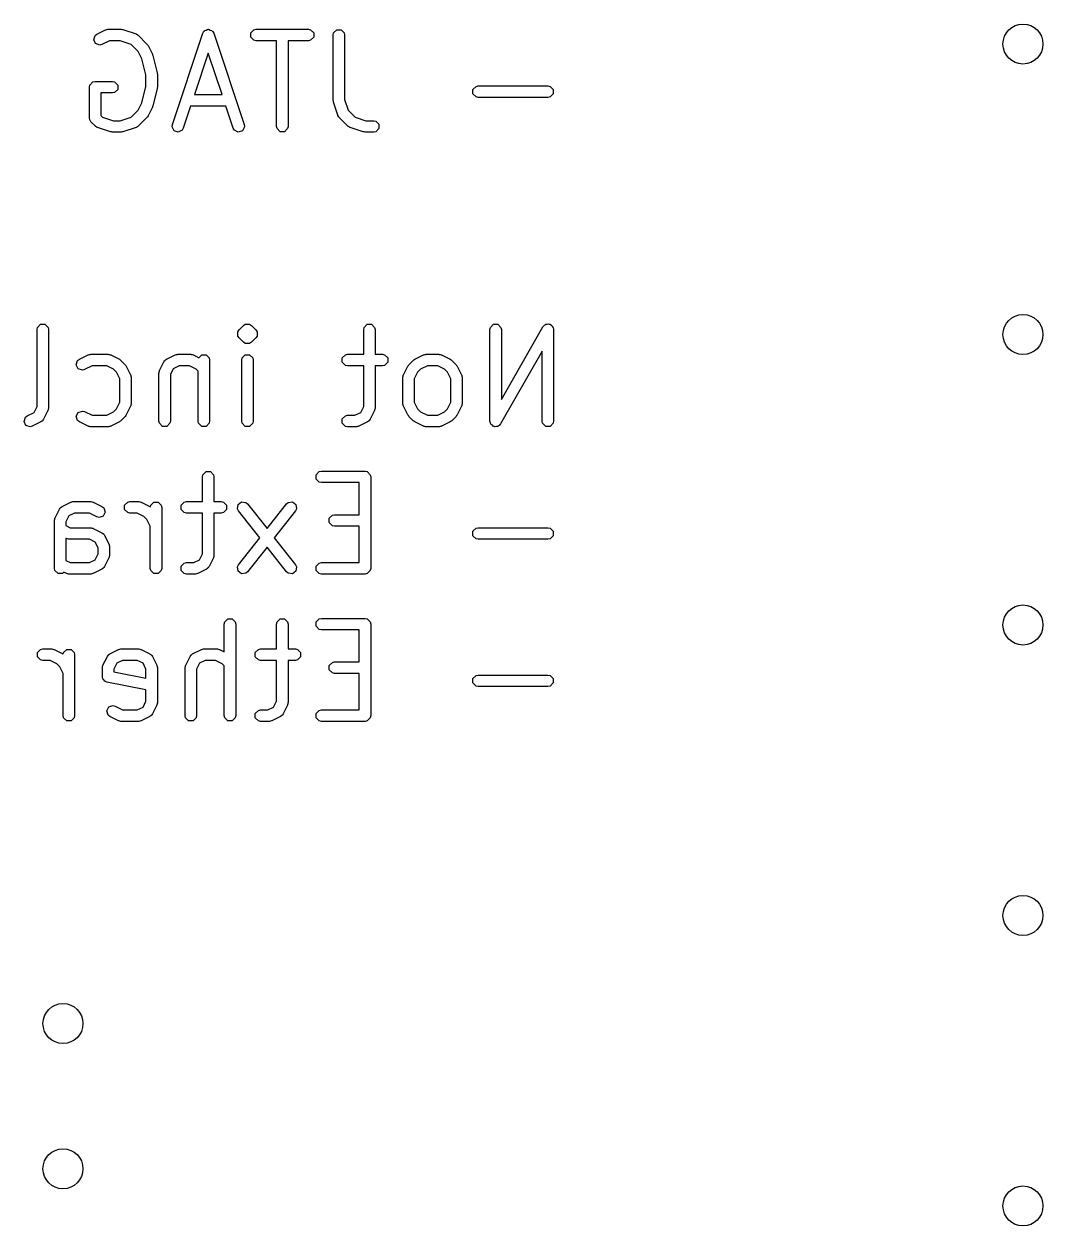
# Model space of a CAD drawing. Extents: x 2.12 to 4.38, y -4.67 to -3.06.
# Drawn here: x 4.026 to 4.377, y -4.2667 to -3.853 of the extents above; entities that cross this region are included whole.
import ezdxf

# ---------------------------------------------------------------- set-up
doc = ezdxf.new("R2010")
doc.units = 0
doc.header["$MEASUREMENT"] = 0
doc.layers.add('BLACK', color=7, linetype='CONTINUOUS')

msp = doc.modelspace()

# ---------------------------------------------------------------- linework, layer by layer
at = {"layer": 'BLACK', "linetype": 'CONTINUOUS'}
for p, q in [((4.05109, -3.85646), (4.05408, -3.85496)), ((4.05408, -3.85496), (4.05418, -3.85493)), ((4.05418, -3.85493), (4.05421, -3.8549)), ((4.05421, -3.8549), (4.05452, -3.85484)), ((4.05452, -3.85484), (4.05483, -3.85476)), ((4.05483, -3.85476), (4.05487, -3.85477)), ((4.05487, -3.85477), (4.05497, -3.85475)), ((4.05497, -3.85475), (4.05946, -3.85475)), ((4.05946, -3.85475), (4.05977, -3.85481)), ((4.05977, -3.85481), (4.06009, -3.85485)), ((4.06009, -3.85485), (4.06459, -3.85635)), ((4.06459, -3.85635), (4.06467, -3.8564)), ((4.06467, -3.8564), (4.06472, -3.8564)), ((4.06472, -3.8564), (4.06498, -3.85658)), ((4.07709, -3.88759), (4.08759, -3.8561)), ((4.08759, -3.8561), (4.08797, -3.85543)), ((4.08797, -3.85543), (4.08811, -3.85536)), ((4.08811, -3.85536), (4.08817, -3.85523)), ((4.08817, -3.85523), (4.08876, -3.85504)), ((4.08876, -3.85504), (4.08932, -3.85476)), ((4.08932, -3.85476), (4.08946, -3.8548)), ((4.08946, -3.8548), (4.0896, -3.85476)), ((4.0896, -3.85476), (4.09016, -3.85504)), ((4.09016, -3.85504), (4.09075, -3.85523)), ((4.09075, -3.85523), (4.09082, -3.85536)), ((4.09082, -3.85536), (4.09095, -3.85543)), ((4.09095, -3.85543), (4.09133, -3.8561)), ((4.09133, -3.8561), (4.10183, -3.88759)), ((4.10414, -3.85597), (4.10521, -3.8549)), ((4.10414, -3.85747), (4.10414, -3.85597)), ((4.10521, -3.8549), (4.10596, -3.85475)), ((4.10596, -3.85475), (4.12396, -3.85475)), ((4.12396, -3.85475), (4.12471, -3.8549)), ((4.12471, -3.8549), (4.12578, -3.85597)), ((4.12578, -3.85597), (4.12578, -3.85747)), ((4.13249, -3.85672), (4.13264, -3.85597)), ((4.13264, -3.85597), (4.1337, -3.8549)), ((4.1337, -3.8549), (4.13521, -3.8549)), ((4.13521, -3.8549), (4.13627, -3.85597)), ((4.13627, -3.85597), (4.13642, -3.85672)), ((4.05, -3.85836), (4.05048, -3.85693)), ((4.05068, -3.85971), (4.05, -3.85836)), ((4.05048, -3.85693), (4.05109, -3.85646)), ((4.05211, -3.86018), (4.05068, -3.85971)), ((4.05285, -3.85998), (4.05211, -3.86018)), ((4.05543, -3.85869), (4.05285, -3.85998)), ((4.05915, -3.85869), (4.05543, -3.85869)), ((4.0629, -3.85994), (4.05915, -3.85869)), ((4.06535, -3.86239), (4.0629, -3.85994)), ((4.06498, -3.85658), (4.06525, -3.85673)), ((4.06525, -3.85673), (4.06527, -3.85677)), ((4.06527, -3.85677), (4.06536, -3.85683)), ((4.06536, -3.85683), (4.06836, -3.85983)), ((4.06836, -3.85983), (4.06853, -3.86009)), ((4.06853, -3.86009), (4.06872, -3.86034)), ((4.06872, -3.86034), (4.07022, -3.86334)), ((4.10521, -3.85854), (4.10414, -3.85747)), ((4.10596, -3.85869), (4.10521, -3.85854)), ((4.11299, -3.85869), (4.10596, -3.85869)), ((4.11299, -3.88822), (4.11299, -3.85869)), ((4.12396, -3.85869), (4.11693, -3.85869)), ((4.11693, -3.85869), (4.11693, -3.88822)), ((4.12471, -3.85854), (4.12396, -3.85869)), ((4.12578, -3.85747), (4.12471, -3.85854)), ((4.13249, -3.87922), (4.13249, -3.85672)), ((4.13642, -3.85672), (4.13642, -3.8789)), ((4.06661, -3.86491), (4.06535, -3.86239)), ((4.07022, -3.86334), (4.07028, -3.86355)), ((4.07028, -3.86355), (4.07037, -3.86374)), ((4.07037, -3.86374), (4.07187, -3.86974)), ((4.08946, -3.86295), (4.08469, -3.87725)), ((4.09423, -3.87725), (4.08946, -3.86295)), ((4.06799, -3.87046), (4.06661, -3.86491)), ((4.04865, -3.87396), (4.04971, -3.8729)), ((4.04971, -3.8729), (4.05047, -3.87275)), ((4.05047, -3.87275), (4.05646, -3.87275)), ((4.05646, -3.87275), (4.05722, -3.8729)), ((4.05722, -3.8729), (4.05828, -3.87396)), ((4.06799, -3.87448), (4.06799, -3.87046)), ((4.07187, -3.86974), (4.07188, -3.86998)), ((4.07188, -3.86998), (4.07193, -3.87022)), ((4.07193, -3.87022), (4.07193, -3.87472)), ((4.0485, -3.87472), (4.04865, -3.87396)), ((4.0485, -3.88522), (4.0485, -3.87472)), ((4.05646, -3.87669), (4.05243, -3.87669)), ((4.05243, -3.87669), (4.05243, -3.8844)), ((4.05722, -3.87654), (4.05646, -3.87669)), ((4.05828, -3.87547), (4.05722, -3.87654)), ((4.05828, -3.87396), (4.05828, -3.87547)), ((4.06661, -3.88003), (4.06799, -3.87448)), ((4.07187, -3.8752), (4.07037, -3.88119)), ((4.07188, -3.87495), (4.07187, -3.8752)), ((4.07193, -3.87472), (4.07188, -3.87495)), ((4.18063, -3.87546), (4.1817, -3.8744)), ((4.18063, -3.87697), (4.18063, -3.87546)), ((4.1817, -3.87804), (4.18063, -3.87697)), ((4.1817, -3.8744), (4.18245, -3.87425)), ((4.18245, -3.87425), (4.20645, -3.87425)), ((4.20645, -3.87425), (4.2072, -3.8744)), ((4.2072, -3.8744), (4.20826, -3.87546)), ((4.20826, -3.87697), (4.2072, -3.87804)), ((4.20826, -3.87546), (4.20826, -3.87697)), ((4.06535, -3.88255), (4.06661, -3.88003)), ((4.07037, -3.88119), (4.07028, -3.88139)), ((4.08338, -3.88119), (4.08083, -3.88884)), ((4.09554, -3.88119), (4.08338, -3.88119)), ((4.08469, -3.87725), (4.09423, -3.87725)), ((4.09809, -3.88884), (4.09554, -3.88119)), ((4.13255, -3.87953), (4.13249, -3.87922)), ((4.13259, -3.87984), (4.13255, -3.87953)), ((4.13409, -3.88434), (4.13259, -3.87984)), ((4.13642, -3.8789), (4.13768, -3.88265)), ((4.18245, -3.87819), (4.1817, -3.87804)), ((4.20645, -3.87819), (4.18245, -3.87819)), ((4.2072, -3.87804), (4.20645, -3.87819)), ((4.04865, -3.88597), (4.0485, -3.88522)), ((4.05243, -3.8844), (4.05303, -3.885)), ((4.05303, -3.885), (4.05678, -3.88625)), ((4.05915, -3.88625), (4.0629, -3.885)), ((4.0629, -3.885), (4.06535, -3.88255)), ((4.06836, -3.88511), (4.06536, -3.88811)), ((4.06853, -3.88485), (4.06836, -3.88511)), ((4.06872, -3.8846), (4.06853, -3.88485)), ((4.07022, -3.8816), (4.06872, -3.8846)), ((4.07028, -3.88139), (4.07022, -3.8816)), ((4.13414, -3.88442), (4.13409, -3.88434)), ((4.13414, -3.88447), (4.13414, -3.88442)), ((4.13431, -3.88473), (4.13414, -3.88447)), ((4.13447, -3.88501), (4.13431, -3.88473)), ((4.13451, -3.88503), (4.13447, -3.88501)), ((4.13456, -3.88511), (4.13451, -3.88503)), ((4.13756, -3.88811), (4.13456, -3.88511)), ((4.13768, -3.88265), (4.14002, -3.885)), ((4.14002, -3.885), (4.14377, -3.88625)), ((4.04907, -3.88661), (4.04865, -3.88597)), ((4.05057, -3.88811), (4.04907, -3.88661)), ((4.05066, -3.88816), (4.05057, -3.88811)), ((4.05068, -3.8882), (4.05066, -3.88816)), ((4.05095, -3.88836), (4.05068, -3.8882)), ((4.05121, -3.88854), (4.05095, -3.88836)), ((4.05126, -3.88854), (4.05121, -3.88854)), ((4.05134, -3.88858), (4.05126, -3.88854)), ((4.05584, -3.89008), (4.05134, -3.88858)), ((4.05678, -3.88625), (4.05915, -3.88625)), ((4.06459, -3.88858), (4.06009, -3.89008)), ((4.06467, -3.88854), (4.06459, -3.88858)), ((4.06472, -3.88854), (4.06467, -3.88854)), ((4.06498, -3.88836), (4.06472, -3.88854)), ((4.06525, -3.8882), (4.06498, -3.88836)), ((4.06527, -3.88816), (4.06525, -3.8882)), ((4.06536, -3.88811), (4.06527, -3.88816)), ((4.077, -3.88836), (4.07709, -3.88759)), ((4.07767, -3.8897), (4.077, -3.88836)), ((4.08045, -3.88951), (4.0791, -3.89018)), ((4.08083, -3.88884), (4.08045, -3.88951)), ((4.09847, -3.88951), (4.09809, -3.88884)), ((4.09982, -3.89018), (4.09847, -3.88951)), ((4.10192, -3.88836), (4.10125, -3.8897)), ((4.10183, -3.88759), (4.10192, -3.88836)), ((4.11314, -3.88897), (4.11299, -3.88822)), ((4.1142, -3.89003), (4.11314, -3.88897)), ((4.11678, -3.88897), (4.11571, -3.89003)), ((4.11693, -3.88822), (4.11678, -3.88897)), ((4.13764, -3.88816), (4.13756, -3.88811)), ((4.13766, -3.8882), (4.13764, -3.88816)), ((4.13794, -3.88836), (4.13766, -3.8882)), ((4.1382, -3.88854), (4.13794, -3.88836)), ((4.13825, -3.88854), (4.1382, -3.88854)), ((4.13833, -3.88858), (4.13825, -3.88854)), ((4.14283, -3.89008), (4.13833, -3.88858)), ((4.14377, -3.88625), (4.14645, -3.88625)), ((4.14645, -3.88625), (4.14721, -3.8864)), ((4.14721, -3.8864), (4.14827, -3.88746)), ((4.14827, -3.88897), (4.14721, -3.89003)), ((4.14827, -3.88746), (4.14827, -3.88897)), ((4.05616, -3.89012), (4.05584, -3.89008)), ((4.05646, -3.89018), (4.05616, -3.89012)), ((4.05946, -3.89018), (4.05646, -3.89018)), ((4.05977, -3.89012), (4.05946, -3.89018)), ((4.06009, -3.89008), (4.05977, -3.89012)), ((4.0791, -3.89018), (4.07767, -3.8897)), ((4.10125, -3.8897), (4.09982, -3.89018)), ((4.11571, -3.89003), (4.1142, -3.89003)), ((4.14314, -3.89012), (4.14283, -3.89008)), ((4.14345, -3.89018), (4.14314, -3.89012)), ((4.14645, -3.89018), (4.14345, -3.89018)), ((4.14721, -3.89003), (4.14645, -3.89018)), ((4.0305, -3.95813), (4.03065, -3.95738)), ((4.0305, -3.98467), (4.0305, -3.95813)), ((4.03065, -3.95738), (4.03171, -3.95632)), ((4.03171, -3.95632), (4.03322, -3.95632)), ((4.03322, -3.95632), (4.03429, -3.95738)), ((4.03429, -3.95738), (4.03444, -3.95813)), ((4.03444, -3.95813), (4.03444, -3.98513)), ((4.09964, -3.95888), (4.10007, -3.95824)), ((4.09964, -3.96039), (4.09964, -3.95888)), ((4.09964, -3.95888), (4.09964, -3.95888)), ((4.10007, -3.95824), (4.10157, -3.95674)), ((4.10157, -3.95674), (4.10221, -3.95632)), ((4.10221, -3.95632), (4.10371, -3.95632)), ((4.10371, -3.95632), (4.10435, -3.95674)), ((4.10435, -3.95674), (4.10585, -3.95824)), ((4.10585, -3.95824), (4.10628, -3.95888)), ((4.10628, -3.95888), (4.10628, -3.95888)), ((4.10628, -3.95888), (4.10628, -3.95963)), ((4.10628, -3.95963), (4.10628, -3.96039)), ((4.14299, -3.95813), (4.14314, -3.95738)), ((4.14299, -3.96666), (4.14299, -3.95813)), ((4.14314, -3.95738), (4.1442, -3.95632)), ((4.1442, -3.95632), (4.14571, -3.95632)), ((4.14571, -3.95632), (4.14677, -3.95738)), ((4.14677, -3.95738), (4.14692, -3.95813)), ((4.14692, -3.95813), (4.14692, -3.96666)), ((4.18648, -3.95813), (4.18663, -3.95738)), ((4.18648, -3.98963), (4.18648, -3.95813)), ((4.18663, -3.95738), (4.1877, -3.95632)), ((4.1877, -3.95632), (4.1892, -3.95632)), ((4.1892, -3.95632), (4.19027, -3.95738)), ((4.19027, -3.95738), (4.19042, -3.95813)), ((4.19042, -3.98222), (4.20474, -3.95716)), ((4.19042, -3.95813), (4.19042, -3.98222)), ((4.20474, -3.95716), (4.20524, -3.95658)), ((4.20524, -3.95658), (4.2055, -3.95651)), ((4.2055, -3.95651), (4.20569, -3.95632)), ((4.20569, -3.95632), (4.2062, -3.95632)), ((4.2062, -3.95632), (4.20669, -3.95618)), ((4.20669, -3.95618), (4.20693, -3.95632)), ((4.20693, -3.95632), (4.2072, -3.95632)), ((4.2072, -3.95632), (4.20756, -3.95668)), ((4.20756, -3.95668), (4.208, -3.95693)), ((4.208, -3.95693), (4.20807, -3.95719)), ((4.20807, -3.95719), (4.20826, -3.95738)), ((4.20826, -3.95738), (4.20841, -3.95813)), ((4.20841, -3.95813), (4.20841, -3.98963)), ((4.10007, -3.96103), (4.09964, -3.96039)), ((4.10157, -3.96253), (4.10007, -3.96103)), ((4.10221, -3.96295), (4.10157, -3.96253)), ((4.10371, -3.96295), (4.10221, -3.96295)), ((4.10221, -3.96295), (4.10221, -3.96295)), ((4.10435, -3.96253), (4.10371, -3.96295)), ((4.10585, -3.96103), (4.10435, -3.96253)), ((4.10628, -3.96039), (4.10585, -3.96103)), ((4.10628, -3.96039), (4.10628, -3.96039)), ((4.04509, -3.96837), (4.04809, -3.96687)), ((4.04809, -3.96687), (4.04818, -3.96685)), ((4.04818, -3.96685), (4.04821, -3.96681)), ((4.04821, -3.96681), (4.04852, -3.96675)), ((4.04852, -3.96675), (4.04883, -3.96667)), ((4.04883, -3.96667), (4.04887, -3.96668)), ((4.04887, -3.96668), (4.04897, -3.96666)), ((4.04897, -3.96666), (4.05497, -3.96666)), ((4.05497, -3.96666), (4.05506, -3.96668)), ((4.05506, -3.96668), (4.0551, -3.96667)), ((4.0551, -3.96667), (4.05541, -3.96675)), ((4.05541, -3.96675), (4.05572, -3.96681)), ((4.05572, -3.96681), (4.05575, -3.96685)), ((4.05575, -3.96685), (4.05585, -3.96687)), ((4.05585, -3.96687), (4.05885, -3.96837)), ((4.07508, -3.96837), (4.07808, -3.96687)), ((4.07808, -3.96687), (4.07818, -3.96685)), ((4.07818, -3.96685), (4.07821, -3.96681)), ((4.07821, -3.96681), (4.07852, -3.96675)), ((4.07852, -3.96675), (4.07882, -3.96667)), ((4.07882, -3.96667), (4.07887, -3.96668)), ((4.07887, -3.96668), (4.07896, -3.96666)), ((4.07896, -3.96666), (4.08346, -3.96666)), ((4.08346, -3.96666), (4.08356, -3.96668)), ((4.08356, -3.96668), (4.0836, -3.96667)), ((4.0836, -3.96667), (4.08391, -3.96675)), ((4.08391, -3.96675), (4.08421, -3.96681)), ((4.08421, -3.96681), (4.08425, -3.96685)), ((4.08425, -3.96685), (4.08434, -3.96687)), ((4.08434, -3.96687), (4.08621, -3.96781)), ((4.08621, -3.96781), (4.08721, -3.96681)), ((4.08721, -3.96681), (4.08871, -3.96681)), ((4.08871, -3.96681), (4.08978, -3.96788)), ((4.08978, -3.96788), (4.08993, -3.96863)), ((4.10099, -3.96863), (4.10114, -3.96788)), ((4.10114, -3.96788), (4.10221, -3.96681)), ((4.10221, -3.96681), (4.10371, -3.96681)), ((4.10371, -3.96681), (4.10478, -3.96788)), ((4.10478, -3.96788), (4.10493, -3.96863)), ((4.13564, -3.96788), (4.1367, -3.96681)), ((4.13564, -3.96939), (4.13564, -3.96788)), ((4.1367, -3.96681), (4.13745, -3.96666)), ((4.13745, -3.96666), (4.14299, -3.96666)), ((4.14692, -3.96666), (4.14945, -3.96666)), ((4.14945, -3.96666), (4.15021, -3.96681)), ((4.15021, -3.96681), (4.15127, -3.96788)), ((4.15127, -3.96788), (4.15127, -3.96939)), ((4.16057, -3.96837), (4.16357, -3.96687)), ((4.16357, -3.96687), (4.16367, -3.96685)), ((4.16367, -3.96685), (4.1637, -3.96681)), ((4.1637, -3.96681), (4.16401, -3.96675)), ((4.16401, -3.96675), (4.16431, -3.96667)), ((4.16431, -3.96667), (4.16435, -3.96668)), ((4.16435, -3.96668), (4.16445, -3.96666)), ((4.16445, -3.96666), (4.16895, -3.96666)), ((4.16895, -3.96666), (4.16905, -3.96668)), ((4.16905, -3.96668), (4.16909, -3.96667)), ((4.16909, -3.96667), (4.16939, -3.96675)), ((4.16939, -3.96675), (4.1697, -3.96681)), ((4.1697, -3.96681), (4.16974, -3.96685)), ((4.16974, -3.96685), (4.16983, -3.96687)), ((4.16983, -3.96687), (4.17283, -3.96837)), ((4.20448, -3.96555), (4.19016, -3.99061)), ((4.20448, -3.98963), (4.20448, -3.96555)), ((4.044, -3.97027), (4.04448, -3.96884)), ((4.04468, -3.97162), (4.044, -3.97027)), ((4.04448, -3.96884), (4.04509, -3.96837)), ((4.04611, -3.9721), (4.04468, -3.97162)), ((4.04685, -3.97189), (4.04611, -3.9721)), ((4.04943, -3.9706), (4.04685, -3.97189)), ((4.0545, -3.9706), (4.04943, -3.9706)), ((4.0568, -3.97175), (4.0545, -3.9706)), ((4.05785, -3.9728), (4.0568, -3.97175)), ((4.05885, -3.96837), (4.05909, -3.96857)), ((4.05909, -3.96857), (4.05936, -3.96874)), ((4.05936, -3.96874), (4.06086, -3.97024)), ((4.06086, -3.97024), (4.06103, -3.9705)), ((4.06103, -3.9705), (4.06123, -3.97075)), ((4.06123, -3.97075), (4.06273, -3.97375)), ((4.07268, -3.97235), (4.0727, -3.97225)), ((4.0727, -3.97225), (4.0742, -3.96925)), ((4.0742, -3.96925), (4.07444, -3.96894)), ((4.07444, -3.96894), (4.07448, -3.96884)), ((4.07448, -3.96884), (4.07459, -3.96876)), ((4.07459, -3.96876), (4.07467, -3.96865)), ((4.07467, -3.96865), (4.07477, -3.96861)), ((4.07477, -3.96861), (4.07508, -3.96837)), ((4.07743, -3.9716), (4.07643, -3.9736)), ((4.07943, -3.9706), (4.07743, -3.9716)), ((4.083, -3.9706), (4.07943, -3.9706)), ((4.0853, -3.97175), (4.083, -3.9706)), ((4.08599, -3.97245), (4.0853, -3.97175)), ((4.08993, -3.96863), (4.08993, -3.98963)), ((4.10099, -3.98963), (4.10099, -3.96863)), ((4.10493, -3.96863), (4.10493, -3.98963)), ((4.1367, -3.97045), (4.13564, -3.96939)), ((4.13745, -3.9706), (4.1367, -3.97045)), ((4.14299, -3.9706), (4.13745, -3.9706)), ((4.14299, -3.98467), (4.14299, -3.9706)), ((4.14945, -3.9706), (4.14692, -3.9706)), ((4.14692, -3.9706), (4.14692, -3.98513)), ((4.15021, -3.97045), (4.14945, -3.9706)), ((4.15127, -3.96939), (4.15021, -3.97045)), ((4.15669, -3.97375), (4.15819, -3.97075)), ((4.15819, -3.97075), (4.15838, -3.9705)), ((4.15838, -3.9705), (4.15856, -3.97024)), ((4.15856, -3.97024), (4.16006, -3.96874)), ((4.16006, -3.96874), (4.16032, -3.96857)), ((4.16032, -3.96857), (4.16057, -3.96837)), ((4.16262, -3.97175), (4.16157, -3.9728)), ((4.16492, -3.9706), (4.16262, -3.97175)), ((4.16849, -3.9706), (4.16492, -3.9706)), ((4.17078, -3.97175), (4.16849, -3.9706)), ((4.17183, -3.9728), (4.17078, -3.97175)), ((4.17283, -3.96837), (4.17308, -3.96857)), ((4.17308, -3.96857), (4.17334, -3.96874)), ((4.17334, -3.96874), (4.17484, -3.97024)), ((4.17484, -3.97024), (4.17502, -3.9705)), ((4.17502, -3.9705), (4.17521, -3.97075)), ((4.17521, -3.97075), (4.17671, -3.97375)), ((4.059, -3.9751), (4.05785, -3.9728)), ((4.059, -3.98317), (4.059, -3.9751)), ((4.06273, -3.97375), (4.06275, -3.97385)), ((4.06275, -3.97385), (4.06278, -3.97388)), ((4.06278, -3.97388), (4.06284, -3.97419)), ((4.06284, -3.97419), (4.06293, -3.97449)), ((4.06293, -3.97449), (4.06291, -3.97454)), ((4.06291, -3.97454), (4.06293, -3.97463)), ((4.06293, -3.97463), (4.06293, -3.98363)), ((4.07249, -3.97313), (4.07251, -3.97304)), ((4.07249, -3.98963), (4.07249, -3.97313)), ((4.0725, -3.97299), (4.07258, -3.97269)), ((4.07251, -3.97304), (4.0725, -3.97299)), ((4.07258, -3.97269), (4.07264, -3.97238)), ((4.07264, -3.97238), (4.07268, -3.97235)), ((4.07643, -3.9736), (4.07643, -3.98963)), ((4.08599, -3.98963), (4.08599, -3.97245)), ((4.15648, -3.97463), (4.1565, -3.97454)), ((4.15648, -3.98363), (4.15648, -3.97463)), ((4.15649, -3.97449), (4.15657, -3.97419)), ((4.1565, -3.97454), (4.15649, -3.97449)), ((4.15657, -3.97419), (4.15663, -3.97388)), ((4.15663, -3.97388), (4.15667, -3.97385)), ((4.15667, -3.97385), (4.15669, -3.97375)), ((4.16157, -3.9728), (4.16042, -3.9751)), ((4.16042, -3.9751), (4.16042, -3.98317)), ((4.17298, -3.9751), (4.17183, -3.9728)), ((4.17298, -3.98317), (4.17298, -3.9751)), ((4.17671, -3.97375), (4.17674, -3.97385)), ((4.17674, -3.97385), (4.17677, -3.97388)), ((4.17677, -3.97388), (4.17683, -3.97419)), ((4.17683, -3.97419), (4.17691, -3.97449)), ((4.17691, -3.97449), (4.1769, -3.97454)), ((4.1769, -3.97454), (4.17692, -3.97463)), ((4.17692, -3.97463), (4.17692, -3.98363)), ((4.0295, -3.98666), (4.0305, -3.98467)), ((4.05785, -3.98546), (4.059, -3.98317)), ((4.06273, -3.98451), (4.06123, -3.98751)), ((4.06275, -3.98442), (4.06273, -3.98451)), ((4.06278, -3.98438), (4.06275, -3.98442)), ((4.06284, -3.98407), (4.06278, -3.98438)), ((4.06293, -3.98377), (4.06284, -3.98407)), ((4.06293, -3.98363), (4.06291, -3.98373)), ((4.06291, -3.98373), (4.06293, -3.98377)), ((4.14199, -3.98666), (4.14299, -3.98467)), ((4.1565, -3.98373), (4.15648, -3.98363)), ((4.15649, -3.98377), (4.1565, -3.98373)), ((4.15657, -3.98407), (4.15649, -3.98377)), ((4.15663, -3.98438), (4.15657, -3.98407)), ((4.15667, -3.98442), (4.15663, -3.98438)), ((4.15669, -3.98451), (4.15667, -3.98442)), ((4.15819, -3.98751), (4.15669, -3.98451)), ((4.16042, -3.98317), (4.16157, -3.98546)), ((4.17183, -3.98546), (4.17298, -3.98317)), ((4.17671, -3.98451), (4.17521, -3.98751)), ((4.17674, -3.98442), (4.17671, -3.98451)), ((4.17677, -3.98438), (4.17674, -3.98442)), ((4.17683, -3.98407), (4.17677, -3.98438)), ((4.17691, -3.98377), (4.17683, -3.98407)), ((4.17692, -3.98363), (4.1769, -3.98373)), ((4.1769, -3.98373), (4.17691, -3.98377)), ((4.026, -3.98977), (4.02648, -3.98834)), ((4.02648, -3.98834), (4.02709, -3.98787)), ((4.02709, -3.98787), (4.0295, -3.98666)), ((4.03423, -3.98601), (4.03273, -3.98901)), ((4.03425, -3.98592), (4.03423, -3.98601)), ((4.03429, -3.98588), (4.03425, -3.98592)), ((4.03435, -3.98557), (4.03429, -3.98588)), ((4.03443, -3.98527), (4.03435, -3.98557)), ((4.03444, -3.98513), (4.03442, -3.98523)), ((4.03442, -3.98523), (4.03443, -3.98527)), ((4.044, -3.98799), (4.04468, -3.98664)), ((4.04448, -3.98942), (4.044, -3.98799)), ((4.04468, -3.98664), (4.04611, -3.98617)), ((4.04611, -3.98617), (4.04685, -3.98637)), ((4.04685, -3.98637), (4.04943, -3.98766)), ((4.04943, -3.98766), (4.0545, -3.98766)), ((4.0545, -3.98766), (4.0568, -3.98651)), ((4.0568, -3.98651), (4.05785, -3.98546)), ((4.06086, -3.98802), (4.05936, -3.98952)), ((4.06103, -3.98776), (4.06086, -3.98802)), ((4.06123, -3.98751), (4.06103, -3.98776)), ((4.13564, -3.98888), (4.1367, -3.98781)), ((4.1367, -3.98781), (4.13745, -3.98766)), ((4.13745, -3.98766), (4.13999, -3.98766)), ((4.13999, -3.98766), (4.14199, -3.98666)), ((4.14671, -3.98601), (4.14521, -3.98901)), ((4.14674, -3.98592), (4.14671, -3.98601)), ((4.14677, -3.98588), (4.14674, -3.98592)), ((4.14683, -3.98557), (4.14677, -3.98588)), ((4.14692, -3.98527), (4.14683, -3.98557)), ((4.14692, -3.98513), (4.1469, -3.98523)), ((4.1469, -3.98523), (4.14692, -3.98527)), ((4.15838, -3.98776), (4.15819, -3.98751)), ((4.15856, -3.98802), (4.15838, -3.98776)), ((4.16006, -3.98952), (4.15856, -3.98802)), ((4.16157, -3.98546), (4.16262, -3.98651)), ((4.16262, -3.98651), (4.16492, -3.98766)), ((4.16492, -3.98766), (4.16849, -3.98766)), ((4.16849, -3.98766), (4.17078, -3.98651)), ((4.17078, -3.98651), (4.17183, -3.98546)), ((4.17484, -3.98802), (4.17334, -3.98952)), ((4.17502, -3.98776), (4.17484, -3.98802)), ((4.17521, -3.98751), (4.17502, -3.98776)), ((4.02668, -3.99112), (4.026, -3.98977)), ((4.02811, -3.99159), (4.02668, -3.99112)), ((4.02885, -3.99139), (4.02811, -3.99159)), ((4.03185, -3.98989), (4.02885, -3.99139)), ((4.03216, -3.98965), (4.03185, -3.98989)), ((4.03226, -3.98962), (4.03216, -3.98965)), ((4.03234, -3.98951), (4.03226, -3.98962)), ((4.03246, -3.98942), (4.03234, -3.98951)), ((4.03249, -3.98932), (4.03246, -3.98942)), ((4.03273, -3.98901), (4.03249, -3.98932)), ((4.04509, -3.98989), (4.04448, -3.98942)), ((4.04809, -3.99139), (4.04509, -3.98989)), ((4.04818, -3.99142), (4.04809, -3.99139)), ((4.04821, -3.99145), (4.04818, -3.99142)), ((4.04852, -3.99151), (4.04821, -3.99145)), ((4.04883, -3.99159), (4.04852, -3.99151)), ((4.04887, -3.99158), (4.04883, -3.99159)), ((4.04897, -3.9916), (4.04887, -3.99158)), ((4.05497, -3.9916), (4.04897, -3.9916)), ((4.05506, -3.99158), (4.05497, -3.9916)), ((4.0551, -3.99159), (4.05506, -3.99158)), ((4.05541, -3.99151), (4.0551, -3.99159)), ((4.05572, -3.99145), (4.05541, -3.99151)), ((4.05575, -3.99142), (4.05572, -3.99145)), ((4.05585, -3.99139), (4.05575, -3.99142)), ((4.05885, -3.98989), (4.05585, -3.99139)), ((4.05909, -3.9897), (4.05885, -3.98989)), ((4.05936, -3.98952), (4.05909, -3.9897)), ((4.07264, -3.99038), (4.07249, -3.98963)), ((4.07371, -3.99145), (4.07264, -3.99038)), ((4.07522, -3.99145), (4.07371, -3.99145)), ((4.07628, -3.99038), (4.07522, -3.99145)), ((4.07643, -3.98963), (4.07628, -3.99038)), ((4.08614, -3.99038), (4.08599, -3.98963)), ((4.08721, -3.99145), (4.08614, -3.99038)), ((4.08871, -3.99145), (4.08721, -3.99145)), ((4.08978, -3.99038), (4.08871, -3.99145)), ((4.08993, -3.98963), (4.08978, -3.99038)), ((4.10114, -3.99038), (4.10099, -3.98963)), ((4.10221, -3.99145), (4.10114, -3.99038)), ((4.10371, -3.99145), (4.10221, -3.99145)), ((4.10478, -3.99038), (4.10371, -3.99145)), ((4.10493, -3.98963), (4.10478, -3.99038)), ((4.13564, -3.99038), (4.13564, -3.98888)), ((4.1367, -3.99145), (4.13564, -3.99038)), ((4.13745, -3.9916), (4.1367, -3.99145)), ((4.14045, -3.9916), (4.13745, -3.9916)), ((4.14055, -3.99158), (4.14045, -3.9916)), ((4.14059, -3.99159), (4.14055, -3.99158)), ((4.1409, -3.99151), (4.14059, -3.99159)), ((4.14121, -3.99145), (4.1409, -3.99151)), ((4.14124, -3.99142), (4.14121, -3.99145)), ((4.14133, -3.99139), (4.14124, -3.99142)), ((4.14433, -3.98989), (4.14133, -3.99139)), ((4.14464, -3.98965), (4.14433, -3.98989)), ((4.14474, -3.98962), (4.14464, -3.98965)), ((4.14483, -3.98951), (4.14474, -3.98962)), ((4.14494, -3.98942), (4.14483, -3.98951)), ((4.14497, -3.98932), (4.14494, -3.98942)), ((4.14521, -3.98901), (4.14497, -3.98932)), ((4.16032, -3.9897), (4.16006, -3.98952)), ((4.16057, -3.98989), (4.16032, -3.9897)), ((4.16357, -3.99139), (4.16057, -3.98989)), ((4.16367, -3.99142), (4.16357, -3.99139)), ((4.1637, -3.99145), (4.16367, -3.99142)), ((4.16401, -3.99151), (4.1637, -3.99145)), ((4.16431, -3.99159), (4.16401, -3.99151)), ((4.16435, -3.99158), (4.16431, -3.99159)), ((4.16445, -3.9916), (4.16435, -3.99158)), ((4.16895, -3.9916), (4.16445, -3.9916)), ((4.16905, -3.99158), (4.16895, -3.9916)), ((4.16909, -3.99159), (4.16905, -3.99158)), ((4.16939, -3.99151), (4.16909, -3.99159)), ((4.1697, -3.99145), (4.16939, -3.99151)), ((4.16974, -3.99142), (4.1697, -3.99145)), ((4.16983, -3.99139), (4.16974, -3.99142)), ((4.17283, -3.98989), (4.16983, -3.99139)), ((4.17308, -3.9897), (4.17283, -3.98989)), ((4.17334, -3.98952), (4.17308, -3.9897)), ((4.18663, -3.99038), (4.18648, -3.98963)), ((4.18682, -3.99057), (4.18663, -3.99038)), ((4.18689, -3.99084), (4.18682, -3.99057)), ((4.18733, -3.99109), (4.18689, -3.99084)), ((4.1877, -3.99145), (4.18733, -3.99109)), ((4.18797, -3.99145), (4.1877, -3.99145)), ((4.1882, -3.99158), (4.18797, -3.99145)), ((4.18869, -3.99145), (4.1882, -3.99158)), ((4.1892, -3.99145), (4.18869, -3.99145)), ((4.18939, -3.99126), (4.1892, -3.99145)), ((4.18965, -3.99119), (4.18939, -3.99126)), ((4.19016, -3.99061), (4.18965, -3.99119)), ((4.20463, -3.99038), (4.20448, -3.98963)), ((4.20569, -3.99145), (4.20463, -3.99038)), ((4.2072, -3.99145), (4.20569, -3.99145)), ((4.20826, -3.99038), (4.2072, -3.99145)), ((4.20841, -3.98963), (4.20826, -3.99038)), ((4.08749, -4.00884), (4.08764, -4.00809)), ((4.08749, -4.01737), (4.08749, -4.00884)), ((4.08764, -4.00809), (4.08871, -4.00702)), ((4.08871, -4.00702), (4.09021, -4.00702)), ((4.09021, -4.00702), (4.09128, -4.00809)), ((4.09128, -4.00809), (4.09143, -4.00884)), ((4.09143, -4.00884), (4.09143, -4.01737)), ((4.12664, -4.00809), (4.1277, -4.00702)), ((4.12664, -4.00959), (4.12664, -4.00809)), ((4.1277, -4.00702), (4.12846, -4.00687)), ((4.12846, -4.00687), (4.14345, -4.00687)), ((4.14345, -4.00687), (4.14421, -4.00702)), ((4.14421, -4.00702), (4.14527, -4.00809)), ((4.14527, -4.00809), (4.14542, -4.00884)), ((4.14542, -4.00884), (4.14542, -4.04034)), ((4.1277, -4.01066), (4.12664, -4.00959)), ((4.12846, -4.01081), (4.1277, -4.01066)), ((4.14149, -4.01081), (4.12846, -4.01081)), ((4.14149, -4.02187), (4.14149, -4.01081)), ((4.03909, -4.01908), (4.04209, -4.01758)), ((4.04209, -4.01758), (4.04218, -4.01755)), ((4.04218, -4.01755), (4.04221, -4.01752)), ((4.04221, -4.01752), (4.04252, -4.01746)), ((4.04252, -4.01746), (4.04283, -4.01738)), ((4.04283, -4.01738), (4.04287, -4.01739)), ((4.04287, -4.01739), (4.04297, -4.01737)), ((4.04297, -4.01737), (4.04897, -4.01737)), ((4.04897, -4.01737), (4.04906, -4.01739)), ((4.04906, -4.01739), (4.04911, -4.01738)), ((4.04911, -4.01738), (4.04941, -4.01746)), ((4.04941, -4.01746), (4.04972, -4.01752)), ((4.04972, -4.01752), (4.04975, -4.01755)), ((4.04975, -4.01755), (4.04985, -4.01758)), ((4.04985, -4.01758), (4.05285, -4.01908)), ((4.06065, -4.01859), (4.06171, -4.01752)), ((4.06171, -4.01752), (4.06246, -4.01737)), ((4.06246, -4.01737), (4.06546, -4.01737)), ((4.06546, -4.01737), (4.06556, -4.01739)), ((4.06556, -4.01739), (4.0656, -4.01738)), ((4.0656, -4.01738), (4.06591, -4.01746)), ((4.06591, -4.01746), (4.06622, -4.01752)), ((4.06622, -4.01752), (4.06625, -4.01755)), ((4.06625, -4.01755), (4.06634, -4.01758)), ((4.06634, -4.01758), (4.06934, -4.01908)), ((4.06964, -4.01859), (4.07071, -4.01752)), ((4.07071, -4.01752), (4.07222, -4.01752)), ((4.07222, -4.01752), (4.07328, -4.01859)), ((4.08014, -4.01859), (4.08121, -4.01752)), ((4.08121, -4.01752), (4.08196, -4.01737)), ((4.08196, -4.01737), (4.08749, -4.01737)), ((4.09143, -4.01737), (4.09396, -4.01737)), ((4.09396, -4.01737), (4.09471, -4.01752)), ((4.09471, -4.01752), (4.09578, -4.01859)), ((4.09974, -4.01837), (4.10093, -4.01744)), ((4.10093, -4.01744), (4.10242, -4.01762)), ((4.10242, -4.01762), (4.10301, -4.01812)), ((4.11641, -4.01812), (4.11699, -4.01762)), ((4.11699, -4.01762), (4.11849, -4.01744)), ((4.11849, -4.01744), (4.11967, -4.01837)), ((4.03671, -4.02296), (4.03821, -4.01996)), ((4.03821, -4.01996), (4.03845, -4.01965)), ((4.03845, -4.01965), (4.03848, -4.01955)), ((4.03848, -4.01955), (4.03859, -4.01946)), ((4.03859, -4.01946), (4.03868, -4.01935)), ((4.03868, -4.01935), (4.03878, -4.01932)), ((4.03878, -4.01932), (4.03909, -4.01908)), ((4.04343, -4.02131), (4.04143, -4.02231)), ((4.0485, -4.02131), (4.04343, -4.02131)), ((4.05109, -4.0226), (4.0485, -4.02131)), ((4.05285, -4.01908), (4.05345, -4.01955)), ((4.05393, -4.02098), (4.05326, -4.02233)), ((4.05345, -4.01955), (4.05393, -4.02098)), ((4.06065, -4.02009), (4.06065, -4.01859)), ((4.06171, -4.02116), (4.06065, -4.02009)), ((4.06246, -4.02131), (4.06171, -4.02116)), ((4.065, -4.02131), (4.06246, -4.02131)), ((4.0673, -4.02246), (4.065, -4.02131)), ((4.06934, -4.01908), (4.06952, -4.01921)), ((4.06952, -4.01921), (4.06964, -4.01859)), ((4.07328, -4.01859), (4.07343, -4.01934)), ((4.07343, -4.01934), (4.07343, -4.04034)), ((4.08014, -4.02009), (4.08014, -4.01859)), ((4.08121, -4.02116), (4.08014, -4.02009)), ((4.08196, -4.02131), (4.08121, -4.02116)), ((4.08749, -4.02131), (4.08196, -4.02131)), ((4.08749, -4.03537), (4.08749, -4.02131)), ((4.09396, -4.02131), (4.09143, -4.02131)), ((4.09143, -4.02131), (4.09143, -4.03584)), ((4.09471, -4.02116), (4.09396, -4.02131)), ((4.09578, -4.02009), (4.09471, -4.02116)), ((4.09578, -4.01859), (4.09578, -4.02009)), ((4.09956, -4.01987), (4.09974, -4.01837)), ((4.09991, -4.02056), (4.09956, -4.01987)), ((4.1072, -4.02984), (4.09991, -4.02056)), ((4.10301, -4.01812), (4.10971, -4.02665)), ((4.10971, -4.02665), (4.11641, -4.01812)), ((4.11951, -4.02056), (4.11221, -4.02984)), ((4.11985, -4.01987), (4.11951, -4.02056)), ((4.11967, -4.01837), (4.11985, -4.01987)), ((4.1322, -4.02202), (4.13296, -4.02187)), ((4.13296, -4.02187), (4.14149, -4.02187)), ((4.0365, -4.0237), (4.03659, -4.0234)), ((4.03652, -4.02374), (4.0365, -4.0237)), ((4.0365, -4.02384), (4.03652, -4.02374)), ((4.0365, -4.04034), (4.0365, -4.02384)), ((4.03659, -4.0234), (4.03665, -4.02309)), ((4.03665, -4.02309), (4.03668, -4.02305)), ((4.03668, -4.02305), (4.03671, -4.02296)), ((4.04143, -4.02231), (4.04044, -4.0243)), ((4.04044, -4.0243), (4.04044, -4.02562)), ((4.04044, -4.02562), (4.04193, -4.02637)), ((4.05183, -4.0228), (4.05109, -4.0226)), ((4.05326, -4.02233), (4.05183, -4.0228)), ((4.06835, -4.02351), (4.0673, -4.02246)), ((4.06949, -4.0258), (4.06835, -4.02351)), ((4.06949, -4.04034), (4.06949, -4.0258)), ((4.13114, -4.02309), (4.1322, -4.02202)), ((4.13114, -4.02459), (4.13114, -4.02309)), ((4.1322, -4.02566), (4.13114, -4.02459)), ((4.13296, -4.02581), (4.1322, -4.02566)), ((4.14149, -4.02581), (4.13296, -4.02581)), ((4.14149, -4.03837), (4.14149, -4.02581)), ((4.04059, -4.0301), (4.04044, -4.03002)), ((4.04044, -4.03002), (4.04044, -4.03762)), ((4.04068, -4.03013), (4.04059, -4.0301)), ((4.04071, -4.03016), (4.04068, -4.03013)), ((4.04102, -4.03022), (4.04071, -4.03016)), ((4.04193, -4.02637), (4.04897, -4.02637)), ((4.04897, -4.02637), (4.04906, -4.02639)), ((4.04906, -4.02639), (4.04911, -4.02637)), ((4.04911, -4.02637), (4.04941, -4.02646)), ((4.04941, -4.02646), (4.04972, -4.02652)), ((4.04972, -4.02652), (4.04975, -4.02655)), ((4.04975, -4.02655), (4.04985, -4.02658)), ((4.04985, -4.02658), (4.05285, -4.02808)), ((4.05285, -4.02808), (4.05316, -4.02832)), ((4.05316, -4.02832), (4.05326, -4.02835)), ((4.05326, -4.02835), (4.05334, -4.02846)), ((4.05334, -4.02846), (4.05345, -4.02855)), ((4.05345, -4.02855), (4.05349, -4.02865)), ((4.05349, -4.02865), (4.05373, -4.02896)), ((4.05373, -4.02896), (4.05523, -4.03196)), ((4.09991, -4.03912), (4.1072, -4.02984)), ((4.11221, -4.02984), (4.11951, -4.03912)), ((4.18063, -4.02759), (4.1817, -4.02652)), ((4.18063, -4.02909), (4.18063, -4.02759)), ((4.1817, -4.03016), (4.18063, -4.02909)), ((4.1817, -4.02652), (4.18245, -4.02637)), ((4.18245, -4.03031), (4.1817, -4.03016)), ((4.18245, -4.02637), (4.20645, -4.02637)), ((4.20645, -4.02637), (4.2072, -4.02652)), ((4.2072, -4.03016), (4.20645, -4.03031)), ((4.2072, -4.02652), (4.20826, -4.02759)), ((4.20826, -4.02909), (4.2072, -4.03016)), ((4.20826, -4.02759), (4.20826, -4.02909)), ((4.04133, -4.0303), (4.04102, -4.03022)), ((4.04137, -4.03029), (4.04133, -4.0303)), ((4.04147, -4.03031), (4.04137, -4.03029)), ((4.0485, -4.03031), (4.04147, -4.03031)), ((4.0505, -4.03131), (4.0485, -4.03031)), ((4.0515, -4.0333), (4.0505, -4.03131)), ((4.0515, -4.03537), (4.0515, -4.0333)), ((4.05523, -4.03196), (4.05525, -4.03205)), ((4.05525, -4.03205), (4.05528, -4.03208)), ((4.05528, -4.03208), (4.05535, -4.03239)), ((4.05535, -4.03239), (4.05543, -4.0327)), ((4.05543, -4.0327), (4.05541, -4.03274)), ((4.05541, -4.03274), (4.05543, -4.03284)), ((4.05543, -4.03284), (4.05543, -4.03584)), ((4.10971, -4.03302), (4.10301, -4.04155)), ((4.11641, -4.04155), (4.10971, -4.03302)), ((4.20645, -4.03031), (4.18245, -4.03031)), ((4.04044, -4.03762), (4.04193, -4.03837)), ((4.04193, -4.03837), (4.0485, -4.03837)), ((4.0485, -4.03837), (4.0505, -4.03737)), ((4.0505, -4.03737), (4.0515, -4.03537)), ((4.05523, -4.03672), (4.05373, -4.03972)), ((4.05525, -4.03662), (4.05523, -4.03672)), ((4.05528, -4.03659), (4.05525, -4.03662)), ((4.05535, -4.03628), (4.05528, -4.03659)), ((4.05543, -4.03598), (4.05535, -4.03628)), ((4.05543, -4.03584), (4.05541, -4.03593)), ((4.05541, -4.03593), (4.05543, -4.03598)), ((4.08121, -4.03852), (4.08196, -4.03837)), ((4.08196, -4.03837), (4.0845, -4.03837)), ((4.0845, -4.03837), (4.08649, -4.03737)), ((4.08649, -4.03737), (4.08749, -4.03537)), ((4.09122, -4.03672), (4.08972, -4.03972)), ((4.09125, -4.03662), (4.09122, -4.03672)), ((4.09128, -4.03659), (4.09125, -4.03662)), ((4.09134, -4.03628), (4.09128, -4.03659)), ((4.09142, -4.03598), (4.09134, -4.03628)), ((4.09143, -4.03584), (4.09141, -4.03593)), ((4.09141, -4.03593), (4.09142, -4.03598)), ((4.1277, -4.03852), (4.12846, -4.03837)), ((4.12846, -4.03837), (4.14149, -4.03837)), ((4.03665, -4.04109), (4.0365, -4.04034)), ((4.03771, -4.04216), (4.03665, -4.04109)), ((4.03922, -4.04216), (4.03771, -4.04216)), ((4.03971, -4.04166), (4.03922, -4.04216)), ((4.04059, -4.0421), (4.03971, -4.04166)), ((4.04068, -4.04212), (4.04059, -4.0421)), ((4.04071, -4.04216), (4.04068, -4.04212)), ((4.04102, -4.04222), (4.04071, -4.04216)), ((4.04133, -4.0423), (4.04102, -4.04222)), ((4.04137, -4.04229), (4.04133, -4.0423)), ((4.04147, -4.04231), (4.04137, -4.04229)), ((4.04897, -4.04231), (4.04147, -4.04231)), ((4.04906, -4.04229), (4.04897, -4.04231)), ((4.04911, -4.0423), (4.04906, -4.04229)), ((4.04941, -4.04222), (4.04911, -4.0423)), ((4.04972, -4.04216), (4.04941, -4.04222)), ((4.04975, -4.04212), (4.04972, -4.04216)), ((4.04985, -4.0421), (4.04975, -4.04212)), ((4.05285, -4.0406), (4.04985, -4.0421)), ((4.05316, -4.04036), (4.05285, -4.0406)), ((4.05326, -4.04032), (4.05316, -4.04036)), ((4.05334, -4.04021), (4.05326, -4.04032)), ((4.05345, -4.04013), (4.05334, -4.04021)), ((4.05349, -4.04003), (4.05345, -4.04013)), ((4.05373, -4.03972), (4.05349, -4.04003)), ((4.06964, -4.04109), (4.06949, -4.04034)), ((4.07071, -4.04216), (4.06964, -4.04109)), ((4.07222, -4.04216), (4.07071, -4.04216)), ((4.07328, -4.04109), (4.07222, -4.04216)), ((4.07343, -4.04034), (4.07328, -4.04109)), ((4.08014, -4.03958), (4.08121, -4.03852)), ((4.08014, -4.04109), (4.08014, -4.03958)), ((4.08121, -4.04216), (4.08014, -4.04109)), ((4.08196, -4.04231), (4.08121, -4.04216)), ((4.08496, -4.04231), (4.08196, -4.04231)), ((4.08506, -4.04229), (4.08496, -4.04231)), ((4.0851, -4.0423), (4.08506, -4.04229)), ((4.08541, -4.04222), (4.0851, -4.0423)), ((4.08571, -4.04216), (4.08541, -4.04222)), ((4.08575, -4.04212), (4.08571, -4.04216)), ((4.08584, -4.0421), (4.08575, -4.04212)), ((4.08884, -4.0406), (4.08584, -4.0421)), ((4.08915, -4.04036), (4.08884, -4.0406)), ((4.08925, -4.04032), (4.08915, -4.04036)), ((4.08934, -4.04021), (4.08925, -4.04032)), ((4.08945, -4.04013), (4.08934, -4.04021)), ((4.08948, -4.04003), (4.08945, -4.04013)), ((4.08972, -4.03972), (4.08948, -4.04003)), ((4.09956, -4.03981), (4.09991, -4.03912)), ((4.09974, -4.0413), (4.09956, -4.03981)), ((4.10093, -4.04223), (4.09974, -4.0413)), ((4.10242, -4.04205), (4.10093, -4.04223)), ((4.10301, -4.04155), (4.10242, -4.04205)), ((4.11699, -4.04205), (4.11641, -4.04155)), ((4.11849, -4.04223), (4.11699, -4.04205)), ((4.11967, -4.0413), (4.11849, -4.04223)), ((4.11951, -4.03912), (4.11985, -4.03981)), ((4.11985, -4.03981), (4.11967, -4.0413)), ((4.12664, -4.03958), (4.1277, -4.03852)), ((4.12664, -4.04109), (4.12664, -4.03958)), ((4.1277, -4.04216), (4.12664, -4.04109)), ((4.12846, -4.04231), (4.1277, -4.04216)), ((4.14345, -4.04231), (4.12846, -4.04231)), ((4.14421, -4.04216), (4.14345, -4.04231)), ((4.14527, -4.04109), (4.14421, -4.04216)), ((4.14542, -4.04034), (4.14527, -4.04109)), ((4.09499, -4.05955), (4.09514, -4.05879)), ((4.09514, -4.05879), (4.09621, -4.05773)), ((4.09621, -4.05773), (4.09771, -4.05773)), ((4.09771, -4.05773), (4.09878, -4.05879)), ((4.09878, -4.05879), (4.09893, -4.05955)), ((4.11299, -4.05955), (4.11314, -4.05879)), ((4.11314, -4.05879), (4.1142, -4.05773)), ((4.1142, -4.05773), (4.11571, -4.05773)), ((4.11571, -4.05773), (4.11678, -4.05879)), ((4.11678, -4.05879), (4.11693, -4.05955)), ((4.12664, -4.05879), (4.1277, -4.05773)), ((4.12664, -4.0603), (4.12664, -4.05879)), ((4.1277, -4.05773), (4.12846, -4.05758)), ((4.12846, -4.05758), (4.14345, -4.05758)), ((4.14345, -4.05758), (4.14421, -4.05773)), ((4.14421, -4.05773), (4.14527, -4.05879)), ((4.14527, -4.05879), (4.14542, -4.05955)), ((4.09499, -4.06911), (4.09499, -4.05955)), ((4.09893, -4.05955), (4.09893, -4.09104)), ((4.11299, -4.06808), (4.11299, -4.05955)), ((4.11693, -4.05955), (4.11693, -4.06808)), ((4.1277, -4.06137), (4.12664, -4.0603)), ((4.12846, -4.06152), (4.1277, -4.06137)), ((4.14149, -4.06152), (4.12846, -4.06152)), ((4.14149, -4.07258), (4.14149, -4.06152)), ((4.14542, -4.05955), (4.14542, -4.09104)), ((4.03065, -4.06929), (4.03171, -4.06823)), ((4.03065, -4.0708), (4.03065, -4.06929)), ((4.03171, -4.07187), (4.03065, -4.0708)), ((4.03171, -4.06823), (4.03247, -4.06808)), ((4.03247, -4.06808), (4.03547, -4.06808)), ((4.03547, -4.06808), (4.03556, -4.0681)), ((4.03556, -4.0681), (4.03561, -4.06808)), ((4.03561, -4.06808), (4.03591, -4.06817)), ((4.03591, -4.06817), (4.03622, -4.06823)), ((4.03622, -4.06823), (4.03625, -4.06826)), ((4.03625, -4.06826), (4.03635, -4.06829)), ((4.03635, -4.06829), (4.03935, -4.06979)), ((4.03935, -4.06979), (4.03952, -4.06992)), ((4.03952, -4.06992), (4.03965, -4.06929)), ((4.03965, -4.06929), (4.04071, -4.06823)), ((4.04071, -4.06823), (4.04222, -4.06823)), ((4.04222, -4.06823), (4.04329, -4.06929)), ((4.04329, -4.06929), (4.04344, -4.07005)), ((4.04344, -4.07005), (4.04344, -4.09104)), ((4.0532, -4.07367), (4.0547, -4.07067)), ((4.0547, -4.07067), (4.05494, -4.07036)), ((4.05494, -4.07036), (4.05498, -4.07026)), ((4.05498, -4.07026), (4.05509, -4.07017)), ((4.05509, -4.07017), (4.05518, -4.07006)), ((4.05518, -4.07006), (4.05527, -4.07003)), ((4.05527, -4.07003), (4.05558, -4.06979)), ((4.05558, -4.06979), (4.05858, -4.06829)), ((4.05858, -4.06829), (4.05868, -4.06826)), ((4.05868, -4.06826), (4.05871, -4.06823)), ((4.05871, -4.06823), (4.05902, -4.06817)), ((4.05902, -4.06817), (4.05933, -4.06808)), ((4.05933, -4.06808), (4.05937, -4.0681)), ((4.05937, -4.0681), (4.05946, -4.06808)), ((4.05946, -4.06808), (4.06546, -4.06808)), ((4.06546, -4.06808), (4.06556, -4.0681)), ((4.06556, -4.0681), (4.0656, -4.06808)), ((4.0656, -4.06808), (4.06591, -4.06817)), ((4.06591, -4.06817), (4.06622, -4.06823)), ((4.06622, -4.06823), (4.06625, -4.06826)), ((4.06625, -4.06826), (4.06634, -4.06829)), ((4.06634, -4.06829), (4.06934, -4.06979)), ((4.06934, -4.06979), (4.06965, -4.07003)), ((4.06965, -4.07003), (4.06975, -4.07006)), ((4.06975, -4.07006), (4.06984, -4.07017)), ((4.06984, -4.07017), (4.06995, -4.07026)), ((4.06995, -4.07026), (4.06998, -4.07036)), ((4.06998, -4.07036), (4.07022, -4.07067)), ((4.07022, -4.07067), (4.07172, -4.07367)), ((4.0817, -4.07367), (4.0832, -4.07067)), ((4.0832, -4.07067), (4.08344, -4.07036)), ((4.08344, -4.07036), (4.08347, -4.07026)), ((4.08347, -4.07026), (4.08359, -4.07017)), ((4.08359, -4.07017), (4.08367, -4.07006)), ((4.08367, -4.07006), (4.08377, -4.07003)), ((4.08377, -4.07003), (4.08408, -4.06979)), ((4.08408, -4.06979), (4.08708, -4.06829)), ((4.08708, -4.06829), (4.08718, -4.06826)), ((4.08718, -4.06826), (4.08721, -4.06823)), ((4.08721, -4.06823), (4.08752, -4.06817)), ((4.08752, -4.06817), (4.08782, -4.06808)), ((4.08782, -4.06808), (4.08786, -4.0681)), ((4.08786, -4.0681), (4.08796, -4.06808)), ((4.08796, -4.06808), (4.09246, -4.06808)), ((4.09246, -4.06808), (4.09256, -4.0681)), ((4.09256, -4.0681), (4.0926, -4.06808)), ((4.0926, -4.06808), (4.0929, -4.06817)), ((4.0929, -4.06817), (4.09321, -4.06823)), ((4.09321, -4.06823), (4.09325, -4.06826)), ((4.09325, -4.06826), (4.09334, -4.06829)), ((4.09334, -4.06829), (4.09499, -4.06911)), ((4.10564, -4.06929), (4.10671, -4.06823)), ((4.10564, -4.0708), (4.10564, -4.06929)), ((4.10671, -4.07187), (4.10564, -4.0708)), ((4.10671, -4.06823), (4.10746, -4.06808)), ((4.10746, -4.06808), (4.11299, -4.06808)), ((4.11693, -4.06808), (4.11946, -4.06808)), ((4.11946, -4.06808), (4.12021, -4.06823)), ((4.12021, -4.06823), (4.12128, -4.06929)), ((4.12128, -4.0708), (4.12021, -4.07187)), ((4.12128, -4.06929), (4.12128, -4.0708)), ((4.03247, -4.07201), (4.03171, -4.07187)), ((4.035, -4.07201), (4.03247, -4.07201)), ((4.0373, -4.07316), (4.035, -4.07201)), ((4.03835, -4.07421), (4.0373, -4.07316)), ((4.0395, -4.07651), (4.03835, -4.07421)), ((4.053, -4.07441), (4.05308, -4.0741)), ((4.05302, -4.07445), (4.053, -4.07441)), ((4.053, -4.07455), (4.05302, -4.07445)), ((4.053, -4.07755), (4.053, -4.07455)), ((4.05308, -4.0741), (4.05315, -4.07379)), ((4.05315, -4.07379), (4.05318, -4.07376)), ((4.05318, -4.07376), (4.0532, -4.07367)), ((4.05793, -4.07301), (4.05693, -4.07501)), ((4.05693, -4.07501), (4.05693, -4.07593)), ((4.05993, -4.07201), (4.05793, -4.07301)), ((4.065, -4.07201), (4.05993, -4.07201)), ((4.067, -4.07301), (4.065, -4.07201)), ((4.06799, -4.07501), (4.067, -4.07301)), ((4.06799, -4.07814), (4.06799, -4.07501)), ((4.07172, -4.07367), (4.07175, -4.07376)), ((4.07175, -4.07376), (4.07178, -4.07379)), ((4.07178, -4.07379), (4.07184, -4.0741)), ((4.07184, -4.0741), (4.07193, -4.07441)), ((4.07193, -4.07441), (4.07191, -4.07445)), ((4.07191, -4.07445), (4.07193, -4.07455)), ((4.07193, -4.07455), (4.07193, -4.08654)), ((4.08149, -4.07455), (4.08151, -4.07445)), ((4.08149, -4.09104), (4.08149, -4.07455)), ((4.0815, -4.07441), (4.08158, -4.0741)), ((4.08151, -4.07445), (4.0815, -4.07441)), ((4.08158, -4.0741), (4.08164, -4.07379)), ((4.08164, -4.07379), (4.08167, -4.07376)), ((4.08167, -4.07376), (4.0817, -4.07367)), ((4.08643, -4.07301), (4.08543, -4.07501)), ((4.08543, -4.07501), (4.08543, -4.09104)), ((4.08843, -4.07201), (4.08643, -4.07301)), ((4.092, -4.07201), (4.08843, -4.07201)), ((4.09429, -4.07316), (4.092, -4.07201)), ((4.09499, -4.07386), (4.09429, -4.07316)), ((4.09499, -4.09104), (4.09499, -4.07386)), ((4.10746, -4.07201), (4.10671, -4.07187)), ((4.11299, -4.07201), (4.10746, -4.07201)), ((4.11299, -4.08608), (4.11299, -4.07201)), ((4.11946, -4.07201), (4.11693, -4.07201)), ((4.11693, -4.07201), (4.11693, -4.08654)), ((4.12021, -4.07187), (4.11946, -4.07201)), ((4.13114, -4.07379), (4.1322, -4.07273)), ((4.13114, -4.0753), (4.13114, -4.07379)), ((4.1322, -4.07636), (4.13114, -4.0753)), ((4.1322, -4.07273), (4.13296, -4.07258)), ((4.13296, -4.07258), (4.14149, -4.07258)), ((4.0395, -4.09104), (4.0395, -4.07651)), ((4.05305, -4.07783), (4.053, -4.07755)), ((4.05303, -4.07793), (4.05305, -4.07783)), ((4.05309, -4.07801), (4.05303, -4.07793)), ((4.05315, -4.0783), (4.05309, -4.07801)), ((4.05355, -4.0787), (4.05315, -4.0783)), ((4.05387, -4.07918), (4.05355, -4.0787)), ((4.05414, -4.07929), (4.05387, -4.07918)), ((4.05421, -4.07936), (4.05414, -4.07929)), ((4.05431, -4.07936), (4.05421, -4.07936)), ((4.05458, -4.07948), (4.05431, -4.07936)), ((4.06799, -4.08216), (4.05458, -4.07948)), ((4.05693, -4.07593), (4.06799, -4.07814)), ((4.13296, -4.07651), (4.1322, -4.07636)), ((4.14149, -4.07651), (4.13296, -4.07651)), ((4.14149, -4.08908), (4.14149, -4.07651)), ((4.18063, -4.07829), (4.1817, -4.07723)), ((4.18063, -4.0798), (4.18063, -4.07829)), ((4.1817, -4.08086), (4.18063, -4.0798)), ((4.1817, -4.07723), (4.18245, -4.07708)), ((4.18245, -4.07708), (4.20645, -4.07708)), ((4.20645, -4.07708), (4.2072, -4.07723)), ((4.2072, -4.07723), (4.20826, -4.07829)), ((4.20826, -4.0798), (4.2072, -4.08086)), ((4.20826, -4.07829), (4.20826, -4.0798)), ((4.06799, -4.08608), (4.06799, -4.08216)), ((4.18245, -4.08101), (4.1817, -4.08086)), ((4.20645, -4.08101), (4.18245, -4.08101)), ((4.2072, -4.08086), (4.20645, -4.08101)), ((4.0545, -4.0894), (4.05518, -4.08806)), ((4.05518, -4.08806), (4.0566, -4.08758)), ((4.0566, -4.08758), (4.05735, -4.08778)), ((4.05735, -4.08778), (4.05993, -4.08908)), ((4.065, -4.08908), (4.067, -4.08808)), ((4.067, -4.08808), (4.06799, -4.08608)), ((4.07172, -4.08742), (4.07022, -4.09042)), ((4.07175, -4.08733), (4.07172, -4.08742)), ((4.07178, -4.0873), (4.07175, -4.08733)), ((4.07184, -4.08699), (4.07178, -4.0873)), ((4.07193, -4.08668), (4.07184, -4.08699)), ((4.07193, -4.08654), (4.07191, -4.08664)), ((4.07191, -4.08664), (4.07193, -4.08668)), ((4.10999, -4.08908), (4.11199, -4.08808)), ((4.11199, -4.08808), (4.11299, -4.08608)), ((4.11672, -4.08742), (4.11522, -4.09042)), ((4.11674, -4.08733), (4.11672, -4.08742)), ((4.11678, -4.0873), (4.11674, -4.08733)), ((4.11684, -4.08699), (4.11678, -4.0873)), ((4.11692, -4.08668), (4.11684, -4.08699)), ((4.11693, -4.08654), (4.11691, -4.08664)), ((4.11691, -4.08664), (4.11692, -4.08668)), ((4.03965, -4.0918), (4.0395, -4.09104)), ((4.04071, -4.09286), (4.03965, -4.0918)), ((4.04329, -4.0918), (4.04222, -4.09286)), ((4.04344, -4.09104), (4.04329, -4.0918)), ((4.05498, -4.09083), (4.0545, -4.0894)), ((4.05558, -4.0913), (4.05498, -4.09083)), ((4.05858, -4.0928), (4.05558, -4.0913)), ((4.05993, -4.08908), (4.065, -4.08908)), ((4.06934, -4.0913), (4.06634, -4.0928)), ((4.06965, -4.09106), (4.06934, -4.0913)), ((4.06975, -4.09103), (4.06965, -4.09106)), ((4.06984, -4.09092), (4.06975, -4.09103)), ((4.06995, -4.09083), (4.06984, -4.09092)), ((4.06998, -4.09073), (4.06995, -4.09083)), ((4.07022, -4.09042), (4.06998, -4.09073)), ((4.08164, -4.0918), (4.08149, -4.09104)), ((4.08271, -4.09286), (4.08164, -4.0918)), ((4.08528, -4.0918), (4.08421, -4.09286)), ((4.08543, -4.09104), (4.08528, -4.0918)), ((4.09514, -4.0918), (4.09499, -4.09104)), ((4.09621, -4.09286), (4.09514, -4.0918)), ((4.09878, -4.0918), (4.09771, -4.09286)), ((4.09893, -4.09104), (4.09878, -4.0918)), ((4.10564, -4.09029), (4.10671, -4.08923)), ((4.10564, -4.0918), (4.10564, -4.09029)), ((4.10671, -4.09286), (4.10564, -4.0918)), ((4.10671, -4.08923), (4.10746, -4.08908)), ((4.10746, -4.08908), (4.10999, -4.08908)), ((4.11434, -4.0913), (4.11134, -4.0928)), ((4.11465, -4.09106), (4.11434, -4.0913)), ((4.11475, -4.09103), (4.11465, -4.09106)), ((4.11483, -4.09092), (4.11475, -4.09103)), ((4.11494, -4.09083), (4.11483, -4.09092)), ((4.11498, -4.09073), (4.11494, -4.09083)), ((4.11522, -4.09042), (4.11498, -4.09073)), ((4.12664, -4.09029), (4.1277, -4.08923)), ((4.12664, -4.0918), (4.12664, -4.09029)), ((4.1277, -4.09286), (4.12664, -4.0918)), ((4.1277, -4.08923), (4.12846, -4.08908)), ((4.12846, -4.08908), (4.14149, -4.08908)), ((4.14527, -4.0918), (4.14421, -4.09286)), ((4.14542, -4.09104), (4.14527, -4.0918)), ((4.04222, -4.09286), (4.04071, -4.09286)), ((4.05868, -4.09283), (4.05858, -4.0928)), ((4.05871, -4.09286), (4.05868, -4.09283)), ((4.05902, -4.09292), (4.05871, -4.09286)), ((4.05933, -4.09301), (4.05902, -4.09292)), ((4.05937, -4.09299), (4.05933, -4.09301)), ((4.05946, -4.09301), (4.05937, -4.09299)), ((4.06546, -4.09301), (4.05946, -4.09301)), ((4.06556, -4.09299), (4.06546, -4.09301)), ((4.0656, -4.09301), (4.06556, -4.09299)), ((4.06591, -4.09292), (4.0656, -4.09301)), ((4.06622, -4.09286), (4.06591, -4.09292)), ((4.06625, -4.09283), (4.06622, -4.09286)), ((4.06634, -4.0928), (4.06625, -4.09283)), ((4.08421, -4.09286), (4.08271, -4.09286)), ((4.09771, -4.09286), (4.09621, -4.09286)), ((4.10746, -4.09301), (4.10671, -4.09286)), ((4.11046, -4.09301), (4.10746, -4.09301)), ((4.11055, -4.09299), (4.11046, -4.09301)), ((4.1106, -4.09301), (4.11055, -4.09299)), ((4.1109, -4.09292), (4.1106, -4.09301)), ((4.11121, -4.09286), (4.1109, -4.09292)), ((4.11124, -4.09283), (4.11121, -4.09286)), ((4.11134, -4.0928), (4.11124, -4.09283)), ((4.12846, -4.09301), (4.1277, -4.09286)), ((4.14345, -4.09301), (4.12846, -4.09301)), ((4.14421, -4.09286), (4.14345, -4.09301))]:
    msp.add_line(p, q, dxfattribs=at)
at = {"layer": 'BLACK'}
for centre in [(4.37008, -3.85984), (4.37008, -3.85984), (4.37008, -3.95984), (4.37008, -3.95984), (4.37008, -4.05984), (4.37008, -4.05984), (4.37008, -4.15984), (4.37008, -4.15984), (4.03942, -4.19705), (4.03942, -4.19705), (4.03942, -4.24705), (4.03942, -4.24705), (4.37008, -4.25984), (4.37008, -4.25984)]:
    msp.add_circle(centre, 0.00689, dxfattribs=at)

doc.saveas('drawing.dxf')
